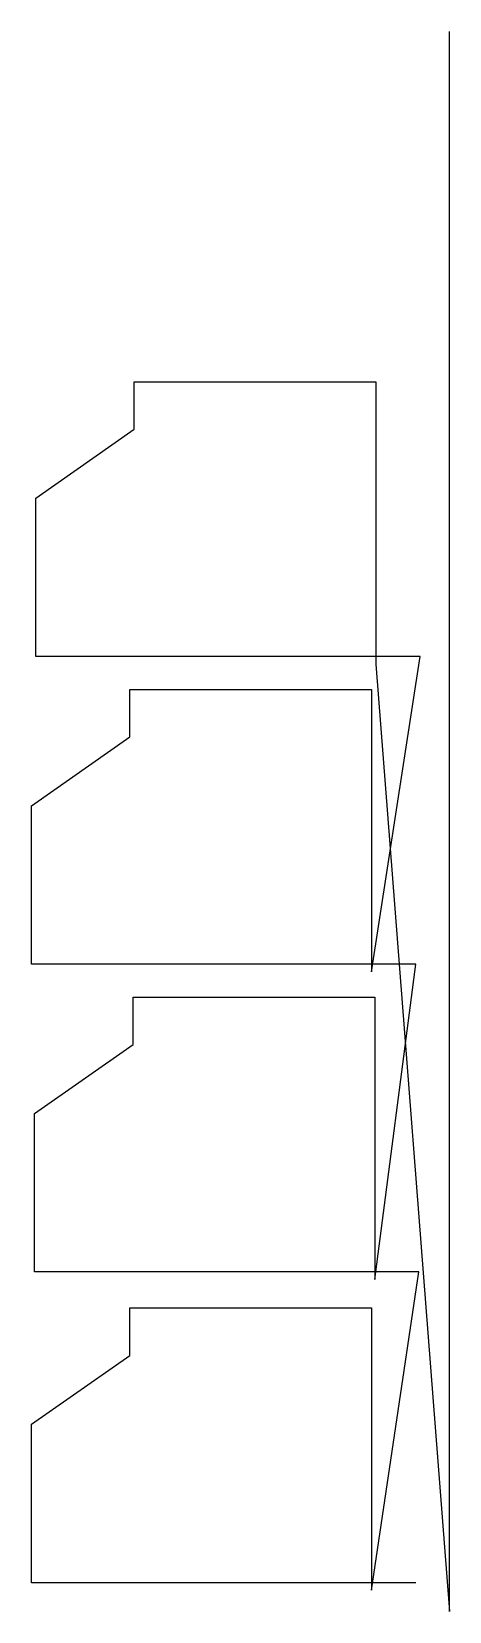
# Model space of a CAD drawing. Header units: metres. Extents: x 564 to 852, y 446 to 1538.
import ezdxf

# ---------------------------------------------------------------- set-up
doc = ezdxf.new("R2010")
doc.units = ezdxf.units.M

msp = doc.modelspace()

# ---------------------------------------------------------------- linework, layer by layer
at = {"layer": 'TOOL_0'}
for p, q in [((852.283, 1536.999), (852.283, 1537.999)), ((852.283, 446.253), (852.283, 1536.999)), ((634.523, 1263.199), (634.523, 1296.076)), ((634.523, 1296.076), (801.523, 1296.076)), ((801.523, 1296.076), (801.523, 1106.076)), ((566.523, 1215.585), (634.523, 1263.199)), ((566.523, 1106.076), (566.523, 1215.585)), ((801.523, 1106.076), (566.523, 1106.076)), ((798.556, 888.325), (832.031, 1106.076)), ((832.031, 1106.076), (801.523, 1106.076)), ((801.523, 1106.076), (801.523, 1100.961)), ((801.523, 1100.961), (852.283, 446.253)), ((631.556, 1050.563), (631.556, 1083.44)), ((631.556, 1083.44), (798.556, 1083.44)), ((798.556, 1083.44), (798.556, 893.44)), ((563.556, 1002.949), (631.556, 1050.563)), ((563.556, 893.44), (563.556, 1002.949)), ((798.556, 893.44), (563.556, 893.44)), ((829.064, 893.44), (798.556, 893.44)), ((798.556, 893.44), (798.556, 888.325)), ((800.675, 675.689), (829.064, 893.44)), ((633.675, 837.927), (633.675, 870.804)), ((633.675, 870.804), (800.675, 870.804)), ((800.675, 870.804), (800.675, 680.804)), ((565.675, 790.313), (633.675, 837.927)), ((565.675, 680.804), (565.675, 790.313)), ((800.675, 680.804), (565.675, 680.804)), ((798.556, 460.927), (831.184, 680.804)), ((831.184, 680.804), (800.675, 680.804)), ((800.675, 680.804), (800.675, 675.689)), ((631.556, 623.165), (631.556, 656.042)), ((631.556, 656.042), (798.556, 656.042)), ((798.556, 656.042), (798.556, 466.042)), ((563.556, 575.551), (631.556, 623.165)), ((563.556, 466.042), (563.556, 575.551)), ((798.556, 466.042), (563.556, 466.042)), ((829.064, 466.042), (798.556, 466.042)), ((798.556, 466.042), (798.556, 460.927))]:
    msp.add_line(p, q, dxfattribs=at)

doc.saveas('drawing.dxf')
